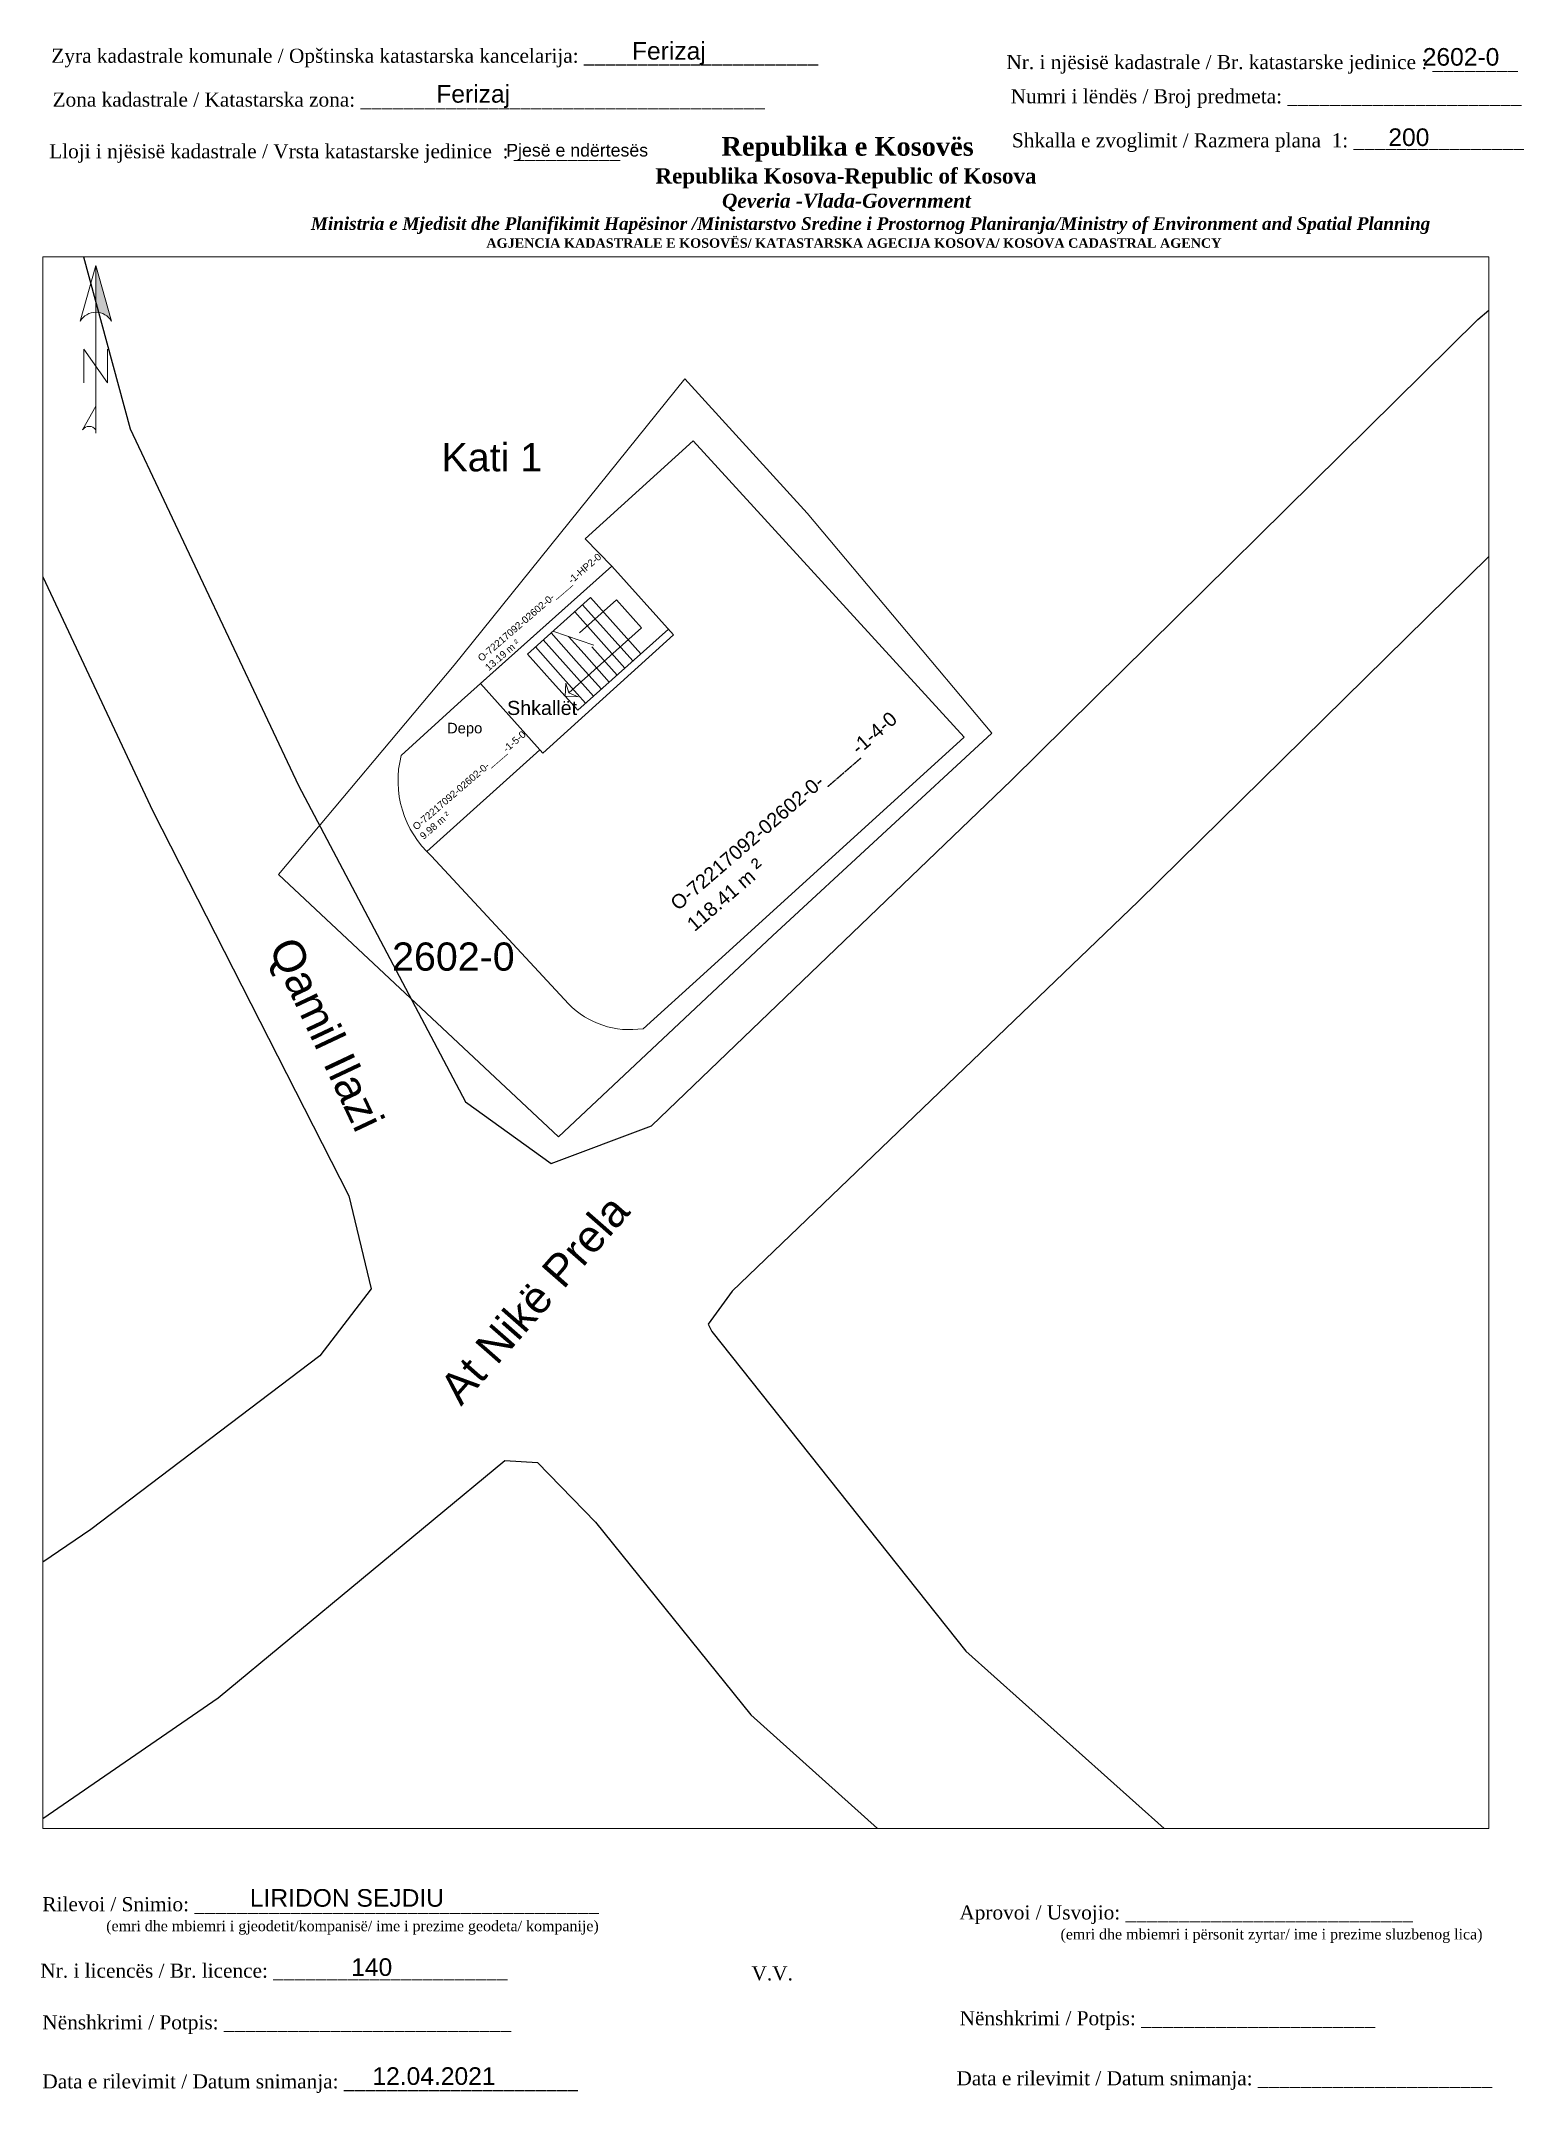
# Paper-space layout 'kati1-nj' of a CAD drawing. Header units: metres, sheet in millimetres. Extents: x 0 to 211, y 0 to 291.
# The model-space entities are those that its viewports show. They can reach past a viewport. Long polylines and large blocks are cut down to what shows.
import ezdxf
from ezdxf.enums import TextEntityAlignment as Align

# ---------------------------------------------------------------- set-up
doc = ezdxf.new("R2010")
doc.units = ezdxf.units.M
doc.layers.get('0').update_dxf_attribs({"lineweight": 0})
for name, color, linetype in [('Asfallt', 8, 'Continuous'), ('Etazha', 7, 'Continuous'), ('Nr Parceles Baze', 7, 'Continuous')]:
    doc.layers.add(name, color=color, linetype=linetype)
for name, color, linetype, lineweight in [('emrat e rrugeve', 7, 'Continuous', 0), ('kati 1', 7, 'Continuous', 0), ('Korniza e jashtme', 7, 'Continuous', 0), ('Korniza e jashtme txt', 7, 'Continuous', 0), ('Muret', 7, 'Continuous', 0), ('Njesi', 7, 'Continuous', 0), ('Parcela baze', 7, 'Continuous', 0)]:
    doc.layers.add(name, color=color, linetype=linetype, lineweight=lineweight)
doc.styles.get("Standard").update_dxf_attribs({"font": 'arial.ttf'})

# ---------------------------------------------------------------- blocks, each defined once
blk = doc.blocks.new('*U62')
at = {"linetype": 'ByBlock', "lineweight": -2}
blk.add_hatch(color=0, dxfattribs=at).paths.add_polyline_path([(0, 562), (0, 301, -0.269143), (87, 250)])
at = {"color": 0, "linetype": 'ByBlock', "lineweight": -2}
for points in [[(87, 250, 0.580323), (-87, 250), (0, 562), (87, 250), (0, 562), (0, 300)], [(0, -356, 0.5), (-75, -356), (0, -225)]]:
    blk.add_lwpolyline(points, format="xyb", dxfattribs=at)
for points in [[(0, -375), (0, 562)], [(-66, -94), (-66, 94), (66, -94), (66, 94)]]:
    blk.add_lwpolyline(points, dxfattribs=at)

msp = doc.modelspace()

# ---------------------------------------------------------------- linework, layer by layer
at = {"layer": 'Asfallt'}
for points, elevation in [([(7513112.553, 4691749.169), (7513119.586, 4691723.213), (7513124.365, 4691713.098), (7513129.1, 4691704.123), (7513131.532, 4691702.371), (7513134.384, 4691703.44), (7513144.601, 4691713.246), (7513157.838, 4691726.317), (7513179.927, 4691745.411)], 574.59), ([(7513112.553, 4691749.169), (7513119.586, 4691723.213), (7513124.365, 4691713.098), (7513129.1, 4691704.123), (7513131.532, 4691702.371), (7513134.384, 4691703.44), (7513144.601, 4691713.246), (7513157.838, 4691726.317), (7513179.927, 4691745.411)], 574.59), ([(7513108.735, 4691748.134), (7513115.96, 4691721.468), (7513120.229, 4691712.364), (7513125.791, 4691701.453), (7513126.424, 4691698.811), (7513124.972, 4691696.911), (7513118.464, 4691691.986), (7513101.197, 4691680.127)], 574.641), ([(7513108.735, 4691748.134), (7513115.96, 4691721.468), (7513120.229, 4691712.364), (7513125.791, 4691701.453), (7513126.424, 4691698.811), (7513124.972, 4691696.911), (7513118.464, 4691691.986), (7513101.197, 4691680.127)], 574.641), ([(7513183.203, 4691741.621), (7513161.27, 4691722.668), (7513148.195, 4691709.801), (7513136.672, 4691698.744), (7513135.986, 4691697.808), (7513136.091, 4691697.604), (7513143.3, 4691688.534), (7513163.15, 4691670.785)], 575.009), ([(7513183.203, 4691741.621), (7513161.27, 4691722.668), (7513148.195, 4691709.801), (7513136.672, 4691698.744), (7513135.986, 4691697.808), (7513136.091, 4691697.604), (7513143.3, 4691688.534), (7513163.15, 4691670.785)], 575.009), ([(7513104.59, 4691675.186), (7513122.085, 4691687.202), (7513130.218, 4691693.937), (7513131.144, 4691693.888), (7513132.795, 4691692.189), (7513137.197, 4691686.719), (7513159.536, 4691666.744)], 574.229)]:
    msp.add_lwpolyline(points, dxfattribs=dict(at, elevation=elevation))
at = {"layer": 'kati 1', "elevation": 623.174, "flags": 128}
msp.add_lwpolyline([(7513132.024, 4691706.895, 0.238515), (7513134.144, 4691706.194), (7513135.857, 4691707.745), (7513143.253, 4691714.464), (7513135.568, 4691722.874), (7513132.501, 4691720.099), (7513133.257, 4691719.323), (7513128.986, 4691715.505), (7513127.278, 4691713.948, 0.27925), (7513128.142, 4691711.089)], format="xyb", close=True, dxfattribs=at)
at = {"layer": 'Muret', "ltscale": 0.8}
for p, q in [((7513132.427, 4691718.226, 623.174), (7513133.853, 4691716.63, 623.174)), ((7513132.651, 4691718.426, 623.174), (7513134.077, 4691716.83, 623.174)), ((7513132.203, 4691718.026, 623.174), (7513133.63, 4691716.43, 623.174)), ((7513132.693, 4691717.028, 623.174), (7513133.406, 4691716.23, 623.174)), ((7513132.022, 4691716.428, 623.174), (7513132.735, 4691715.631, 623.174)), ((7513132.246, 4691716.628, 623.174), (7513132.959, 4691715.831, 623.174)), ((7513132.469, 4691716.828, 623.174), (7513133.182, 4691716.03, 623.174)), ((7513131.798, 4691716.228, 623.174), (7513132.511, 4691715.431, 623.174))]:
    msp.add_line(p, q, dxfattribs=at)
at = {"layer": 'Muret'}
for p, q in [((7513132.288, 4691715.231, 623.174), (7513134.86, 4691717.53, 623.174)), ((7513131.085, 4691717.026, 623.174), (7513131.798, 4691716.228, 623.174)), ((7513131.309, 4691717.226, 623.174), (7513132.022, 4691716.428, 623.174)), ((7513131.532, 4691717.426, 623.174), (7513132.246, 4691716.628, 623.174)), ((7513131.585, 4691717.473, 623.174), (7513132.746, 4691717.075, 623.174)), ((7513132.029, 4691717.321, 623.174), (7513132.469, 4691716.828, 623.174)), ((7513130.861, 4691716.826, 623.174), (7513131.575, 4691716.028, 623.174)), ((7513131.575, 4691716.028, 623.174), (7513132.288, 4691715.231, 623.174))]:
    msp.add_line(p, q, dxfattribs=at)
at = {"layer": 'Muret', "ltscale": 0.6, "elevation": 623.174}
for points in [[(7513132.336, 4691717.427), (7513133.39, 4691718.369), (7513134.103, 4691717.571), (7513132.034, 4691715.722)], [(7513131.931, 4691715.63), (7513131.952, 4691715.996), (7513132.034, 4691715.722)], [(7513131.931, 4691715.63), (7513132.297, 4691715.609), (7513132.034, 4691715.722)]]:
    msp.add_lwpolyline(points, dxfattribs=at)
at = {"layer": 'Njesi', "elevation": 623.174, "flags": 128}
msp.add_lwpolyline([(7513135.002, 4691717.371), (7513131.301, 4691714.009), (7513129.529, 4691715.991), (7513133.257, 4691719.323)], close=True, dxfattribs=at)
for points in [[(7513132.651, 4691718.426), (7513130.861, 4691716.826)], [(7513131.215, 4691714.105), (7513128.006, 4691711.22)]]:
    msp.add_lwpolyline(points, dxfattribs=at)
at = {"layer": 'Parcela baze', "linetype": 'Continuous', "elevation": 574.793}
msp.add_lwpolyline([(7513137.819, 4691708.828), (7513144.039, 4691714.578), (7513138.8, 4691720.827), (7513135.33, 4691724.637), (7513128.779, 4691716.508), (7513123.799, 4691710.569), (7513131.739, 4691703.129), (7513137.819, 4691708.828)], close=True, dxfattribs=at)
msp.add_lwpolyline([(7513137.819, 4691708.828), (7513144.039, 4691714.578), (7513138.8, 4691720.827), (7513135.33, 4691724.637), (7513128.779, 4691716.508), (7513123.799, 4691710.569), (7513131.739, 4691703.129), (7513137.819, 4691708.828)], close=True, dxfattribs=at)

# ---------------------------------------------------------------- texts
at = {"layer": 'emrat e rrugeve'}
for s, rotation, p in [('Qamil Ilazi', 295.24245, (7513125.161, 4691706.038)), ('At Nikë Prela', 48.75369, (7513131.056, 4691698.517))]:
    msp.add_text(s, height=0.9, rotation=rotation, dxfattribs=at).set_placement(p, align=Align.MIDDLE_CENTER)
at = {"layer": 'Etazha'}
for s, height, p in [('Kati 1', 0.8, (7513128.421, 4691722.011)), ('Shkallët', 0.4, (7513130.283, 4691715.097)), ('Depo', 0.3, (7513128.578, 4691714.575))]:
    msp.add_text(s, height=height, dxfattribs=at).set_placement(p)
for s, height, p in [('O-72217092-02602-0-____-1-HP2-0', 0.2, (7513129.557, 4691716.6)), ('13.19 m ²', 0.2, (7513129.763, 4691716.336)), ('O-72217092-02602-0-____-1-5-0', 0.2, (7513127.708, 4691711.815)), ('O-72217092-02602-0-____-1-4-0', 0.4, (7513135.136, 4691709.525)), ('9.98 m ²', 0.2, (7513127.914, 4691711.551)), ('118.41 m ', 0.4, (7513135.603, 4691708.931)), ('²', 0.487, (7513137.484, 4691710.555))]:
    msp.add_text(s, height=height, rotation=40.79179, dxfattribs=at).set_placement(p)
at = {"layer": 'Nr Parceles Baze'}
msp.add_text('2602-0', height=0.8, dxfattribs=at).set_placement((7513128.759, 4691708.241, -45.319), align=Align.MIDDLE_CENTER)

psp = doc.layouts.new('kati1-nj')

# ---------------------------------------------------------------- block references
at = {"xscale": 0.0254, "yscale": 0.0254, "zscale": 0.0254}
psp.add_blockref('*U62', (7.95, 245.33), dxfattribs=at)

# ---------------------------------------------------------------- texts
at = {"layer": 'Korniza e jashtme txt'}
for s, p in [('LIRIDON SEJDIU', (29.81, 26.72)), ('140', (44.19, 16.9)), ('12.04.2021', (47.2, 1.44))]:
    psp.add_text(s, height=2.5, dxfattribs=at).set_placement(p)
for s, insert, char_height, width, attachment_point in [('Ferizaj', (84.04, 291.31), 2.5, 19.3474, 1), ('{\\fTimes New Roman|b0|i0|c0|p18; Zyra kadastrale komunale / Opštinska katastarska kancelarija: ______________________}', (0.89, 290.36), 2, 114.6874, 1), ('{\\fTimes New Roman|b0|i0|c0|p18;Nr. i njësisë kadastrale / Br. katastarske jedinice : ________}', (137.18, 289.46), 2, 98.5379, 1), ('2602-0', (196.26, 290.45), 2.5, 23.5616, 1), ('Ferizaj', (56.27, 285.2), 2.5, 40.037, 1), ('{\\fTimes New Roman|b0|i0|c0|p18; Zona kadastrale / Katastarska zona: ______________________________________}', (1.06, 284.14), 2, 101.8807, 1), ('{\\fTimes New Roman|b0|i0|c0|p18; Numri i lëndës / Broj predmeta: ______________________}', (137.03, 284.61), 2, 83.344, 1), ('{\\fTimes New Roman|b0|i0|c0|p18; Lloji i njësisë kadastrale / Vrsta katastarske jedinice  : __________ }', (0.58, 276.81), 2, 108.0893, 1), ('\\pi77.297;{\\fBook Antiqua|b1|i0|c0|p18;\\H1.333x;Republika e Kosovës\\fTimes New Roman|b1|i0|c0|p18;\\P\\pi67.927;\\fBook Antiqua|b1|i0|c0|p18;\\H0.8125x;Republika Kosova-Republic of Kosova\\fTimes New Roman|b1|i0|c0|p18;\\P\\pi77.378;\\fBook Antiqua|b1|i1|c0|p18;\\H0.9233x;Qeveria -Vlada-Government \\P\\pi13.032,l6,t23.033;\\fTimes New Roman|b1|i1|c0|p18;\\H0.9x;Ministria e Mjedisit dhe Planifikimit Hapësinor /Ministarstvo Sredine i Prostornog Planiranja/Ministry of Environment and Spatial Planning\\P\\pi43.931,l0,tz;\\fBook Antiqua|b1|i0|c0|p18;\\H0.7406x;AGJENCIA KADASTRALE E KOSOVËS/ KATASTARSKA AGECIJA KOSOVA/ KOSOVA CADASTRAL AGENCY}', (19.44, 277.84), 2, 191.8237, 1), ('Pjesë e ndërtesës', (66.2, 276.86), 1.8, 22.3764, 1), ('{\\fTimes New Roman|b0|i0|c0|p18; Shkalla e zvoglimit / Razmera plana  1: ________________}', (137.2, 278.36), 2, 98.5379, 1), ('200', (191.38, 279.05), 2.5, 19.3474, 1), ('{\\fTimes New Roman|b0|i0|c0|p18; Rilevoi / Snimio: ______________________________________\\P             \\H0.75x;(emri dhe mbiemri i gjeodetit/kompanisë/ ime i prezime geodeta/ kompanije)}', (-0.39, 28.08), 2, 87.3883, 1), ('{\\fTimes New Roman|b0|i0|c0|p18; Aprovoi / Usvojio: ___________________________\\P                    \\H0.75x;(emri dhe mbiemri i përsonit zyrtar/ ime i prezime sluzbenog lica)}', (129.75, 26.91), 2, 83.344, 1), ('{\\fTimes New Roman|b0|i0|c0|p18; Nr. i licencës / Br. licence: ______________________\\P                                }', (-0.67, 18.65), 2, 83.344, 1), ('{\\fTimes New Roman|b0|i0|c0|p18;V.V.                                 }', (101.01, 18.27), 2, 9.4297, 1), ('{\\fTimes New Roman|b0|i0|c0|p18; Nënshkrimi / Potpis: ______________________\\P                                 }', (189.53, 11.9), 2, 83.344, 3), ('{\\fTimes New Roman|b0|i0|c0|p18; Nënshkrimi / Potpis: ___________________________\\P                                 }', (-0.39, 11.32), 2, 83.344, 1), ('{\\fTimes New Roman|b0|i0|c0|p18; Data e rilevimit / Datum snimanja: ______________________\\P                                 }', (-0.39, 2.94), 2, 83.344, 1), ('{\\fTimes New Roman|b0|i0|c0|p18; Data e rilevimit / Datum snimanja: ______________________\\P                                 }', (206.1, 3.38), 2, 83.344, 3)]:
    psp.add_mtext(s, dxfattribs=dict(at, insert=insert, char_height=char_height, width=width, attachment_point=attachment_point))

# ---------------------------------------------------------------- viewports
at = {"layer": 'Korniza e jashtme', "view_target_point": (7499131.095, 4689980.516), "view_twist_angle": 360}
psp.add_viewport(center=(103.03, 149.32), size=(205.19, 222.973), view_center_point=(14006.531, 1725.281), view_height=44.5946, dxfattribs=at)

doc.saveas('drawing.dxf')
